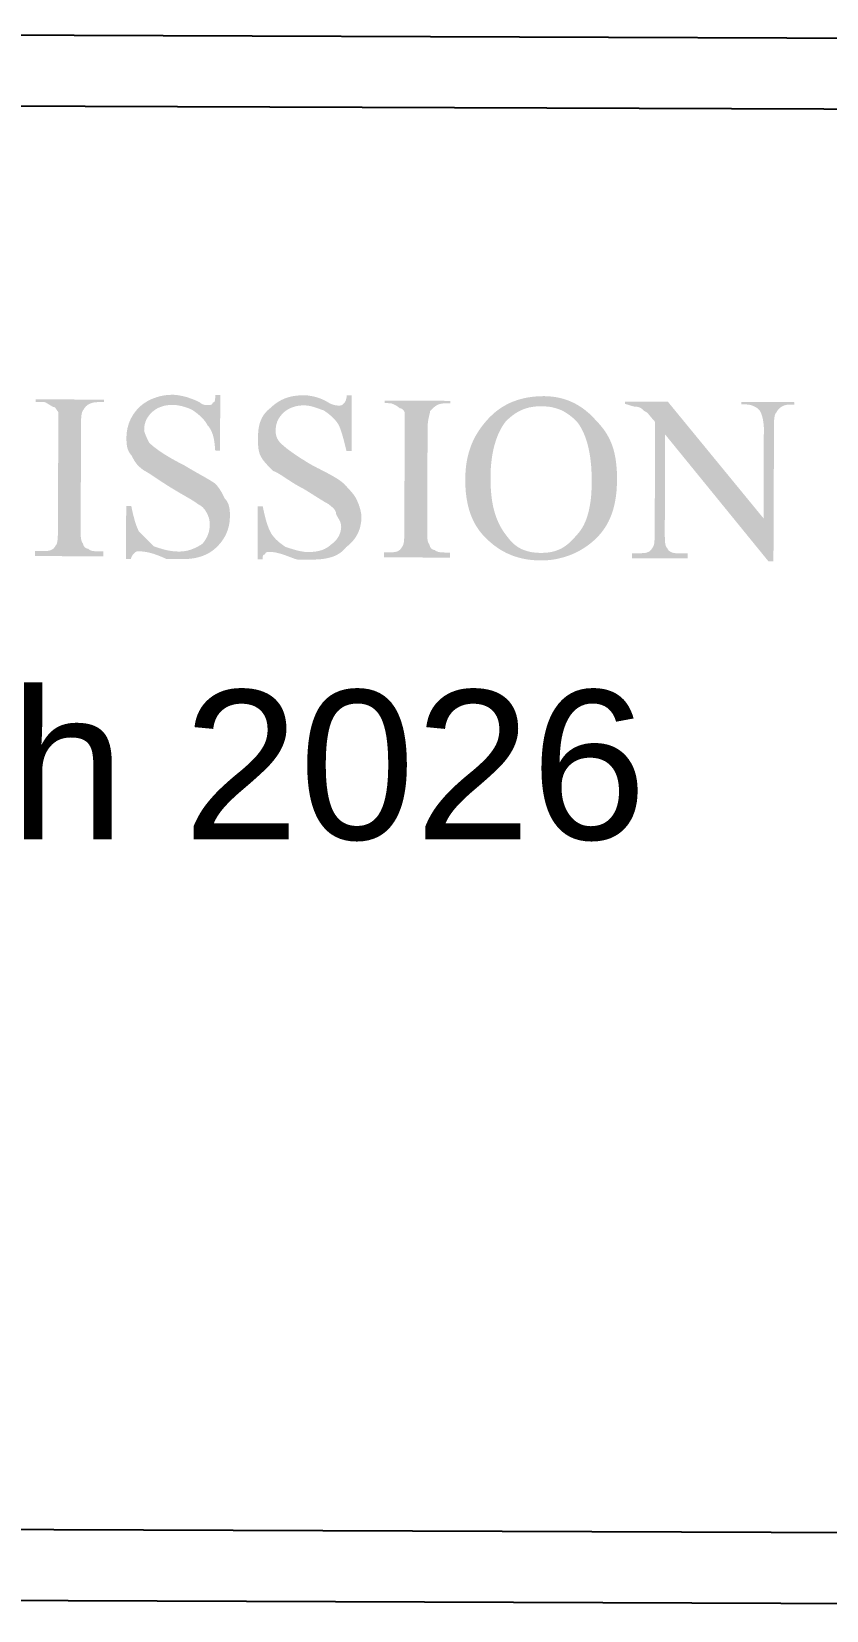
# Model space of a CAD drawing. Header units: millimetres. Extents: x -125 to 146, y -26 to 163.
# Drawn here: x 106.76 to 120.08, y 2.81 to 29.28 of the extents above; entities that cross this region are included whole.
import ezdxf
from ezdxf.xclip import XClip

# ---------------------------------------------------------------- set-up
doc = ezdxf.new("R2010")
doc.units = ezdxf.units.MM
doc.header["$MEASUREMENT"] = 0
doc.header["$XCLIPFRAME"] = 0
doc.layers.get('0').update_dxf_attribs({"color": 255, "linetype": 'CONTINUOUS'})
doc.layers.add('Layer1', color=7, linetype='CONTINUOUS')
doc.styles.add('20CCC60', font='arial.ttf')

# ---------------------------------------------------------------- blocks, each defined once
blk = doc.blocks.new('MF12291_12')
at = {"color": 7, "linetype": 'Continuous', "lineweight": 25, "true_color": 0x000007}
blk.add_lwpolyline([(66.646, 53.755), (66.646, -5.961), (40.399, -5.961), (40.399, 53.755)], close=True, dxfattribs=at)
blk = doc.blocks.new('MF12308_13')
at = {"color": 7, "linetype": 'Continuous', "lineweight": 25, "true_color": 0x000007}
blk.add_lwpolyline([(65.458, 52.612), (65.458, -4.776), (41.587, -4.776), (41.587, 52.612)], close=True, dxfattribs=at)

msp = doc.modelspace()

# ---------------------------------------------------------------- hatches: boundary and pattern name
at = {"true_color": 0x000007}
for points in [[(107.966, 20.564), (107.966, 20.479), (106.823, 20.483), (106.823, 20.568), (106.95, 20.567), (106.961, 20.567), (106.972, 20.567), (106.982, 20.567), (106.993, 20.568), (107.003, 20.568), (107.013, 20.568), (107.023, 20.569), (107.034, 20.57), (107.043, 20.572), (107.053, 20.573), (107.063, 20.575), (107.072, 20.578), (107.081, 20.58), (107.09, 20.584), (107.099, 20.588), (107.107, 20.592), (107.115, 20.597), (107.123, 20.602), (107.131, 20.609), (107.138, 20.616), (107.144, 20.623), (107.151, 20.632), (107.157, 20.641), (107.162, 20.651), (107.167, 20.657), (107.172, 20.663), (107.176, 20.669), (107.18, 20.676), (107.184, 20.684), (107.187, 20.692), (107.19, 20.7), (107.192, 20.709), (107.195, 20.719), (107.197, 20.729), (107.198, 20.74), (107.2, 20.752), (107.201, 20.764), (107.202, 20.777), (107.203, 20.79), (107.204, 20.805), (107.204, 20.82), (107.205, 20.836), (107.205, 20.852), (107.205, 20.87), (107.206, 20.888), (107.206, 20.907), (107.206, 20.927), (107.206, 20.947), (107.212, 22.643), (107.212, 22.659), (107.212, 22.674), (107.212, 22.689), (107.212, 22.703), (107.212, 22.717), (107.212, 22.731), (107.212, 22.744), (107.212, 22.756), (107.213, 22.768), (107.213, 22.78), (107.213, 22.791), (107.213, 22.802), (107.213, 22.813), (107.213, 22.822), (107.213, 22.832), (107.213, 22.841), (107.213, 22.85), (107.213, 22.858), (107.213, 22.865), (107.213, 22.873), (107.213, 22.88), (107.213, 22.886), (107.213, 22.892), (107.213, 22.897), (107.208, 22.903), (107.203, 22.908), (107.199, 22.913), (107.195, 22.918), (107.191, 22.924), (107.188, 22.929), (107.185, 22.934), (107.182, 22.938), (107.179, 22.943), (107.176, 22.947), (107.174, 22.952), (107.171, 22.956), (107.168, 22.96), (107.166, 22.963), (107.163, 22.967), (107.16, 22.97), (107.157, 22.973), (107.154, 22.975), (107.15, 22.977), (107.147, 22.979), (107.143, 22.98), (107.138, 22.981), (107.134, 22.982), (107.129, 22.982), (107.118, 22.988), (107.108, 22.993), (107.099, 22.998), (107.09, 23.004), (107.081, 23.009), (107.073, 23.014), (107.064, 23.019), (107.057, 23.023), (107.049, 23.028), (107.042, 23.033), (107.035, 23.037), (107.028, 23.041), (107.022, 23.045), (107.016, 23.048), (107.009, 23.052), (107.004, 23.055), (106.998, 23.058), (106.992, 23.06), (106.986, 23.062), (106.981, 23.064), (106.976, 23.066), (106.97, 23.067), (106.965, 23.067), (106.96, 23.068), (106.833, 23.068), (106.833, 23.11), (107.976, 23.106), (107.976, 23.064), (107.891, 23.064), (107.875, 23.064), (107.86, 23.063), (107.845, 23.062), (107.831, 23.061), (107.817, 23.059), (107.804, 23.057), (107.791, 23.054), (107.778, 23.051), (107.766, 23.047), (107.754, 23.043), (107.743, 23.038), (107.732, 23.033), (107.722, 23.028), (107.712, 23.022), (107.702, 23.015), (107.693, 23.009), (107.685, 23.001), (107.676, 22.994), (107.669, 22.985), (107.661, 22.977), (107.654, 22.968), (107.648, 22.958), (107.642, 22.949), (107.637, 22.938), (107.631, 22.933), (107.627, 22.927), (107.622, 22.92), (107.619, 22.913), (107.615, 22.906), (107.612, 22.898), (107.609, 22.889), (107.607, 22.88), (107.604, 22.871), (107.602, 22.86), (107.601, 22.849), (107.599, 22.838), (107.598, 22.826), (107.597, 22.813), (107.596, 22.799), (107.595, 22.785), (107.595, 22.77), (107.594, 22.754), (107.594, 22.737), (107.594, 22.72), (107.593, 22.702), (107.593, 22.683), (107.593, 22.663), (107.593, 22.642), (107.587, 20.946), (107.587, 20.93), (107.587, 20.915), (107.587, 20.9), (107.587, 20.886), (107.587, 20.872), (107.587, 20.859), (107.587, 20.846), (107.588, 20.833), (107.589, 20.821), (107.589, 20.809), (107.59, 20.798), (107.592, 20.787), (107.593, 20.777), (107.595, 20.767), (107.596, 20.757), (107.599, 20.748), (107.601, 20.74), (107.604, 20.732), (107.607, 20.724), (107.61, 20.717), (107.614, 20.71), (107.619, 20.703), (107.623, 20.697), (107.628, 20.692), (107.628, 20.687), (107.629, 20.681), (107.63, 20.676), (107.631, 20.671), (107.633, 20.666), (107.635, 20.661), (107.638, 20.656), (107.641, 20.651), (107.644, 20.646), (107.647, 20.642), (107.651, 20.638), (107.654, 20.634), (107.659, 20.63), (107.663, 20.626), (107.667, 20.623), (107.672, 20.62), (107.677, 20.617), (107.681, 20.614), (107.686, 20.612), (107.692, 20.61), (107.697, 20.609), (107.702, 20.608), (107.707, 20.607), (107.713, 20.607), (107.718, 20.602), (107.723, 20.597), (107.728, 20.593), (107.734, 20.589), (107.739, 20.585), (107.745, 20.582), (107.751, 20.579), (107.756, 20.577), (107.762, 20.575), (107.768, 20.573), (107.775, 20.571), (107.781, 20.57), (107.788, 20.568), (107.795, 20.567), (107.802, 20.566), (107.81, 20.566), (107.817, 20.565), (107.826, 20.565), (107.834, 20.564), (107.843, 20.564), (107.852, 20.564), (107.861, 20.564), (107.871, 20.564), (107.882, 20.564)], [(109.926, 23.184), (109.923, 22.252), (109.838, 22.253), (109.838, 22.274), (109.837, 22.295), (109.836, 22.316), (109.835, 22.337), (109.833, 22.358), (109.83, 22.378), (109.828, 22.399), (109.824, 22.419), (109.821, 22.439), (109.817, 22.458), (109.812, 22.477), (109.807, 22.496), (109.802, 22.515), (109.796, 22.532), (109.789, 22.55), (109.783, 22.566), (109.775, 22.583), (109.768, 22.598), (109.76, 22.613), (109.751, 22.627), (109.742, 22.641), (109.733, 22.654), (109.723, 22.665), (109.713, 22.676), (109.707, 22.687), (109.701, 22.698), (109.695, 22.708), (109.688, 22.719), (109.681, 22.73), (109.673, 22.74), (109.665, 22.751), (109.656, 22.761), (109.647, 22.772), (109.638, 22.783), (109.628, 22.793), (109.618, 22.804), (109.607, 22.814), (109.596, 22.825), (109.584, 22.836), (109.572, 22.846), (109.56, 22.857), (109.547, 22.868), (109.533, 22.878), (109.519, 22.889), (109.505, 22.9), (109.49, 22.91), (109.475, 22.921), (109.459, 22.931), (109.449, 22.937), (109.437, 22.942), (109.426, 22.947), (109.414, 22.953), (109.402, 22.958), (109.389, 22.963), (109.376, 22.968), (109.362, 22.973), (109.349, 22.977), (109.335, 22.982), (109.321, 22.986), (109.306, 22.99), (109.292, 22.994), (109.277, 22.998), (109.262, 23.001), (109.247, 23.004), (109.231, 23.007), (109.216, 23.01), (109.2, 23.012), (109.184, 23.014), (109.169, 23.015), (109.153, 23.016), (109.137, 23.017), (109.121, 23.017), (109.105, 23.017), (109.089, 23.017), (109.074, 23.016), (109.058, 23.014), (109.042, 23.012), (109.026, 23.01), (109.011, 23.007), (108.996, 23.004), (108.98, 23), (108.965, 22.996), (108.95, 22.991), (108.935, 22.986), (108.921, 22.981), (108.907, 22.975), (108.893, 22.969), (108.879, 22.962), (108.865, 22.955), (108.852, 22.947), (108.839, 22.939), (108.826, 22.93), (108.814, 22.921), (108.802, 22.912), (108.79, 22.902), (108.779, 22.892), (108.769, 22.881), (108.759, 22.871), (108.749, 22.86), (108.74, 22.849), (108.732, 22.838), (108.724, 22.828), (108.716, 22.817), (108.708, 22.806), (108.702, 22.794), (108.695, 22.783), (108.689, 22.771), (108.684, 22.76), (108.678, 22.748), (108.674, 22.735), (108.67, 22.723), (108.666, 22.71), (108.662, 22.697), (108.66, 22.684), (108.657, 22.67), (108.655, 22.656), (108.653, 22.641), (108.652, 22.627), (108.652, 22.611), (108.651, 22.596), (108.651, 22.59), (108.652, 22.584), (108.653, 22.578), (108.654, 22.571), (108.656, 22.564), (108.658, 22.557), (108.661, 22.549), (108.664, 22.541), (108.667, 22.532), (108.67, 22.524), (108.674, 22.515), (108.677, 22.506), (108.681, 22.496), (108.686, 22.487), (108.69, 22.477), (108.695, 22.467), (108.699, 22.457), (108.704, 22.447), (108.709, 22.436), (108.714, 22.426), (108.719, 22.416), (108.725, 22.405), (108.73, 22.394), (108.735, 22.384), (108.746, 22.373), (108.759, 22.362), (108.772, 22.35), (108.786, 22.338), (108.801, 22.325), (108.817, 22.312), (108.834, 22.299), (108.853, 22.285), (108.872, 22.27), (108.893, 22.255), (108.915, 22.24), (108.938, 22.224), (108.962, 22.208), (108.988, 22.191), (109.016, 22.174), (109.044, 22.157), (109.074, 22.139), (109.106, 22.12), (109.139, 22.102), (109.174, 22.082), (109.21, 22.063), (109.248, 22.042), (109.288, 22.022), (109.329, 22.001), (109.355, 21.985), (109.381, 21.969), (109.406, 21.955), (109.431, 21.94), (109.456, 21.926), (109.48, 21.912), (109.503, 21.899), (109.526, 21.885), (109.549, 21.873), (109.571, 21.86), (109.593, 21.848), (109.614, 21.835), (109.635, 21.824), (109.656, 21.812), (109.676, 21.8), (109.695, 21.789), (109.714, 21.778), (109.733, 21.767), (109.751, 21.756), (109.769, 21.745), (109.786, 21.734), (109.803, 21.724), (109.82, 21.713), (109.836, 21.702), (109.846, 21.692), (109.856, 21.681), (109.866, 21.67), (109.875, 21.66), (109.884, 21.649), (109.892, 21.638), (109.9, 21.628), (109.908, 21.617), (109.915, 21.606), (109.922, 21.595), (109.929, 21.584), (109.936, 21.574), (109.942, 21.563), (109.949, 21.552), (109.955, 21.541), (109.961, 21.531), (109.966, 21.52), (109.972, 21.509), (109.978, 21.498), (109.983, 21.488), (109.988, 21.477), (109.994, 21.466), (109.999, 21.456), (110.004, 21.445), (110.014, 21.434), (110.024, 21.423), (110.032, 21.411), (110.04, 21.399), (110.047, 21.387), (110.053, 21.375), (110.059, 21.362), (110.064, 21.349), (110.068, 21.336), (110.072, 21.323), (110.075, 21.31), (110.078, 21.297), (110.08, 21.283), (110.082, 21.27), (110.084, 21.257), (110.085, 21.244), (110.086, 21.231), (110.087, 21.219), (110.087, 21.206), (110.088, 21.194), (110.088, 21.182), (110.088, 21.17), (110.088, 21.159), (110.088, 21.148), (110.087, 21.122), (110.086, 21.096), (110.084, 21.071), (110.081, 21.046), (110.077, 21.022), (110.072, 20.998), (110.067, 20.974), (110.06, 20.951), (110.054, 20.928), (110.046, 20.906), (110.038, 20.884), (110.029, 20.863), (110.019, 20.842), (110.009, 20.822), (109.998, 20.802), (109.986, 20.782), (109.974, 20.763), (109.961, 20.744), (109.948, 20.726), (109.934, 20.708), (109.92, 20.691), (109.905, 20.674), (109.89, 20.657), (109.874, 20.641), (109.853, 20.621), (109.831, 20.602), (109.809, 20.584), (109.786, 20.567), (109.763, 20.552), (109.74, 20.537), (109.716, 20.524), (109.692, 20.512), (109.668, 20.501), (109.643, 20.49), (109.618, 20.481), (109.593, 20.473), (109.568, 20.466), (109.543, 20.459), (109.517, 20.453), (109.491, 20.448), (109.465, 20.444), (109.439, 20.44), (109.413, 20.438), (109.387, 20.435), (109.36, 20.434), (109.334, 20.433), (109.307, 20.432), (109.281, 20.432), (109.27, 20.432), (109.26, 20.432), (109.249, 20.432), (109.239, 20.432), (109.228, 20.432), (109.217, 20.432), (109.207, 20.432), (109.196, 20.432), (109.186, 20.432), (109.175, 20.432), (109.164, 20.432), (109.154, 20.432), (109.143, 20.432), (109.133, 20.432), (109.122, 20.432), (109.112, 20.432), (109.101, 20.432), (109.09, 20.432), (109.08, 20.433), (109.069, 20.433), (109.059, 20.433), (109.048, 20.433), (109.037, 20.433), (109.027, 20.433), (109.026, 20.433), (109.025, 20.434), (109.023, 20.435), (109.02, 20.436), (109.016, 20.438), (109.012, 20.44), (109.006, 20.443), (109, 20.445), (108.993, 20.448), (108.986, 20.452), (108.978, 20.455), (108.969, 20.459), (108.959, 20.463), (108.949, 20.468), (108.938, 20.472), (108.927, 20.477), (108.915, 20.482), (108.902, 20.487), (108.889, 20.492), (108.875, 20.497), (108.861, 20.502), (108.846, 20.507), (108.831, 20.513), (108.816, 20.518), (108.8, 20.523), (108.784, 20.528), (108.769, 20.532), (108.755, 20.536), (108.74, 20.54), (108.727, 20.543), (108.714, 20.546), (108.701, 20.548), (108.689, 20.551), (108.677, 20.553), (108.666, 20.554), (108.655, 20.556), (108.644, 20.557), (108.634, 20.558), (108.625, 20.559), (108.616, 20.56), (108.607, 20.56), (108.599, 20.561), (108.591, 20.561), (108.584, 20.561), (108.577, 20.561), (108.571, 20.561), (108.565, 20.561), (108.559, 20.561), (108.554, 20.561), (108.549, 20.561), (108.545, 20.561), (108.541, 20.561), (108.537, 20.561), (108.534, 20.561), (108.531, 20.56), (108.528, 20.56), (108.525, 20.559), (108.522, 20.559), (108.519, 20.558), (108.517, 20.556), (108.514, 20.555), (108.511, 20.553), (108.509, 20.551), (108.506, 20.549), (108.503, 20.547), (108.499, 20.544), (108.496, 20.541), (108.492, 20.537), (108.488, 20.533), (108.484, 20.529), (108.479, 20.524), (108.474, 20.519), (108.474, 20.519), (108.473, 20.519), (108.472, 20.518), (108.471, 20.516), (108.469, 20.514), (108.468, 20.512), (108.465, 20.51), (108.463, 20.507), (108.461, 20.504), (108.458, 20.5), (108.456, 20.497), (108.453, 20.493), (108.45, 20.489), (108.448, 20.485), (108.445, 20.48), (108.443, 20.476), (108.44, 20.471), (108.438, 20.466), (108.436, 20.461), (108.435, 20.456), (108.433, 20.451), (108.432, 20.445), (108.432, 20.44), (108.432, 20.435), (108.347, 20.435), (108.35, 21.324), (108.435, 21.324), (108.44, 21.298), (108.445, 21.273), (108.45, 21.248), (108.456, 21.225), (108.461, 21.202), (108.466, 21.18), (108.471, 21.159), (108.477, 21.139), (108.482, 21.119), (108.487, 21.1), (108.492, 21.082), (108.497, 21.064), (108.503, 21.047), (108.508, 21.031), (108.513, 21.016), (108.518, 21.001), (108.524, 20.986), (108.529, 20.972), (108.534, 20.959), (108.539, 20.946), (108.545, 20.934), (108.55, 20.922), (108.555, 20.911), (108.56, 20.9), (108.571, 20.889), (108.581, 20.879), (108.592, 20.868), (108.602, 20.858), (108.613, 20.847), (108.624, 20.836), (108.634, 20.826), (108.645, 20.815), (108.655, 20.804), (108.666, 20.794), (108.677, 20.783), (108.687, 20.773), (108.698, 20.762), (108.708, 20.751), (108.719, 20.741), (108.73, 20.73), (108.74, 20.72), (108.751, 20.709), (108.762, 20.698), (108.773, 20.688), (108.784, 20.677), (108.794, 20.666), (108.805, 20.656), (108.816, 20.645), (108.832, 20.64), (108.848, 20.634), (108.864, 20.629), (108.88, 20.624), (108.896, 20.619), (108.912, 20.614), (108.928, 20.609), (108.944, 20.604), (108.961, 20.599), (108.978, 20.595), (108.995, 20.59), (109.012, 20.586), (109.029, 20.582), (109.046, 20.579), (109.064, 20.575), (109.082, 20.572), (109.101, 20.569), (109.119, 20.567), (109.138, 20.564), (109.158, 20.563), (109.177, 20.561), (109.198, 20.56), (109.218, 20.559), (109.239, 20.559), (109.255, 20.559), (109.271, 20.56), (109.287, 20.561), (109.303, 20.562), (109.318, 20.564), (109.334, 20.567), (109.35, 20.569), (109.366, 20.573), (109.382, 20.576), (109.398, 20.58), (109.414, 20.585), (109.43, 20.59), (109.446, 20.595), (109.461, 20.601), (109.477, 20.608), (109.493, 20.614), (109.509, 20.622), (109.525, 20.629), (109.541, 20.637), (109.557, 20.646), (109.573, 20.655), (109.589, 20.664), (109.605, 20.674), (109.62, 20.685), (109.631, 20.695), (109.641, 20.706), (109.65, 20.718), (109.659, 20.73), (109.668, 20.742), (109.676, 20.754), (109.684, 20.767), (109.691, 20.78), (109.698, 20.793), (109.705, 20.806), (109.711, 20.819), (109.716, 20.832), (109.721, 20.846), (109.726, 20.859), (109.73, 20.872), (109.734, 20.885), (109.737, 20.898), (109.74, 20.91), (109.743, 20.923), (109.745, 20.935), (109.746, 20.947), (109.748, 20.958), (109.748, 20.97), (109.749, 20.98), (109.749, 20.991), (109.749, 21.001), (109.749, 21.01), (109.749, 21.02), (109.748, 21.029), (109.748, 21.037), (109.748, 21.046), (109.747, 21.054), (109.747, 21.062), (109.746, 21.07), (109.745, 21.078), (109.744, 21.086), (109.742, 21.094), (109.741, 21.102), (109.739, 21.11), (109.737, 21.118), (109.734, 21.127), (109.731, 21.135), (109.728, 21.144), (109.725, 21.153), (109.721, 21.162), (109.717, 21.172), (109.712, 21.182), (109.707, 21.192), (109.702, 21.203), (109.697, 21.213), (109.691, 21.222), (109.686, 21.231), (109.68, 21.24), (109.675, 21.249), (109.669, 21.257), (109.663, 21.264), (109.657, 21.272), (109.651, 21.279), (109.645, 21.286), (109.639, 21.293), (109.632, 21.3), (109.625, 21.306), (109.618, 21.312), (109.61, 21.318), (109.603, 21.324), (109.594, 21.33), (109.586, 21.335), (109.577, 21.341), (109.568, 21.346), (109.559, 21.351), (109.549, 21.357), (109.538, 21.362), (109.532, 21.368), (109.525, 21.374), (109.517, 21.38), (109.507, 21.387), (109.496, 21.394), (109.484, 21.402), (109.471, 21.41), (109.457, 21.419), (109.442, 21.428), (109.426, 21.438), (109.409, 21.448), (109.391, 21.458), (109.372, 21.469), (109.352, 21.481), (109.331, 21.493), (109.31, 21.505), (109.288, 21.518), (109.265, 21.531), (109.242, 21.545), (109.218, 21.559), (109.193, 21.574), (109.168, 21.589), (109.142, 21.604), (109.116, 21.62), (109.09, 21.636), (109.064, 21.652), (109.039, 21.668), (109.014, 21.684), (108.99, 21.699), (108.966, 21.715), (108.942, 21.73), (108.92, 21.745), (108.898, 21.76), (108.876, 21.774), (108.855, 21.788), (108.835, 21.801), (108.815, 21.814), (108.796, 21.827), (108.778, 21.839), (108.76, 21.851), (108.744, 21.862), (108.728, 21.872), (108.712, 21.881), (108.698, 21.89), (108.684, 21.899), (108.672, 21.906), (108.66, 21.913), (108.649, 21.918), (108.633, 21.929), (108.619, 21.94), (108.605, 21.95), (108.592, 21.961), (108.58, 21.972), (108.568, 21.982), (108.557, 21.993), (108.547, 22.003), (108.537, 22.014), (108.528, 22.025), (108.52, 22.035), (108.512, 22.046), (108.504, 22.057), (108.497, 22.067), (108.49, 22.078), (108.483, 22.088), (108.477, 22.099), (108.471, 22.11), (108.465, 22.12), (108.459, 22.131), (108.454, 22.141), (108.449, 22.152), (108.443, 22.163), (108.438, 22.173), (108.428, 22.184), (108.419, 22.195), (108.41, 22.207), (108.403, 22.219), (108.396, 22.231), (108.389, 22.244), (108.384, 22.256), (108.379, 22.269), (108.374, 22.282), (108.371, 22.295), (108.367, 22.308), (108.364, 22.322), (108.362, 22.335), (108.36, 22.348), (108.359, 22.361), (108.357, 22.374), (108.356, 22.387), (108.356, 22.4), (108.355, 22.412), (108.355, 22.424), (108.354, 22.436), (108.354, 22.448), (108.354, 22.459), (108.354, 22.47), (108.355, 22.496), (108.356, 22.522), (108.359, 22.547), (108.362, 22.572), (108.366, 22.597), (108.37, 22.621), (108.376, 22.644), (108.382, 22.667), (108.389, 22.69), (108.396, 22.712), (108.405, 22.734), (108.414, 22.755), (108.423, 22.776), (108.434, 22.797), (108.445, 22.817), (108.456, 22.836), (108.468, 22.856), (108.481, 22.874), (108.494, 22.892), (108.508, 22.91), (108.522, 22.928), (108.537, 22.945), (108.552, 22.961), (108.568, 22.977), (108.584, 22.993), (108.602, 23.008), (108.62, 23.022), (108.639, 23.037), (108.658, 23.05), (108.679, 23.063), (108.7, 23.076), (108.721, 23.088), (108.743, 23.099), (108.766, 23.11), (108.79, 23.12), (108.813, 23.13), (108.838, 23.138), (108.862, 23.147), (108.887, 23.154), (108.912, 23.161), (108.938, 23.167), (108.964, 23.172), (108.99, 23.177), (109.016, 23.18), (109.042, 23.183), (109.069, 23.185), (109.095, 23.186), (109.122, 23.187), (109.138, 23.186), (109.154, 23.186), (109.171, 23.185), (109.189, 23.183), (109.206, 23.181), (109.224, 23.178), (109.243, 23.175), (109.261, 23.172), (109.28, 23.168), (109.299, 23.164), (109.319, 23.159), (109.339, 23.154), (109.359, 23.149), (109.379, 23.143), (109.399, 23.136), (109.419, 23.129), (109.44, 23.122), (109.461, 23.114), (109.482, 23.106), (109.503, 23.097), (109.524, 23.088), (109.545, 23.078), (109.566, 23.068), (109.587, 23.058), (109.592, 23.053), (109.597, 23.048), (109.603, 23.044), (109.608, 23.04), (109.613, 23.037), (109.619, 23.033), (109.624, 23.031), (109.629, 23.028), (109.634, 23.026), (109.64, 23.024), (109.645, 23.022), (109.65, 23.021), (109.656, 23.019), (109.661, 23.018), (109.666, 23.018), (109.671, 23.017), (109.677, 23.016), (109.682, 23.016), (109.687, 23.016), (109.693, 23.015), (109.698, 23.015), (109.703, 23.015), (109.708, 23.015), (109.714, 23.015), (109.719, 23.015), (109.724, 23.015), (109.73, 23.015), (109.735, 23.015), (109.74, 23.015), (109.745, 23.016), (109.75, 23.016), (109.755, 23.017), (109.759, 23.017), (109.764, 23.018), (109.768, 23.019), (109.772, 23.02), (109.776, 23.022), (109.779, 23.023), (109.783, 23.025), (109.786, 23.027), (109.789, 23.03), (109.791, 23.033), (109.793, 23.036), (109.795, 23.039), (109.797, 23.043), (109.798, 23.047), (109.798, 23.052), (109.799, 23.057), (109.804, 23.057), (109.808, 23.058), (109.813, 23.059), (109.816, 23.061), (109.82, 23.063), (109.823, 23.065), (109.826, 23.068), (109.828, 23.071), (109.831, 23.075), (109.833, 23.079), (109.834, 23.084), (109.836, 23.089), (109.837, 23.094), (109.838, 23.1), (109.839, 23.107), (109.84, 23.113), (109.84, 23.121), (109.841, 23.128), (109.841, 23.137), (109.841, 23.145), (109.841, 23.154), (109.841, 23.164), (109.841, 23.174), (109.841, 23.184)], [(112.13, 23.176), (112.127, 22.244), (112.042, 22.245), (112.037, 22.266), (112.031, 22.287), (112.026, 22.308), (112.021, 22.329), (112.016, 22.35), (112.011, 22.37), (112.005, 22.391), (112, 22.411), (111.995, 22.431), (111.99, 22.45), (111.985, 22.469), (111.979, 22.488), (111.974, 22.507), (111.969, 22.524), (111.964, 22.542), (111.958, 22.558), (111.953, 22.575), (111.948, 22.59), (111.943, 22.605), (111.937, 22.619), (111.932, 22.633), (111.927, 22.645), (111.922, 22.657), (111.916, 22.668), (111.911, 22.679), (111.905, 22.69), (111.899, 22.7), (111.892, 22.711), (111.885, 22.721), (111.877, 22.732), (111.869, 22.743), (111.86, 22.753), (111.851, 22.764), (111.842, 22.774), (111.832, 22.785), (111.822, 22.796), (111.811, 22.806), (111.8, 22.817), (111.788, 22.828), (111.776, 22.838), (111.763, 22.849), (111.751, 22.859), (111.737, 22.87), (111.723, 22.881), (111.709, 22.891), (111.694, 22.902), (111.679, 22.913), (111.663, 22.923), (111.648, 22.929), (111.633, 22.934), (111.618, 22.939), (111.603, 22.944), (111.589, 22.95), (111.575, 22.955), (111.561, 22.96), (111.548, 22.964), (111.534, 22.969), (111.521, 22.974), (111.508, 22.978), (111.494, 22.982), (111.481, 22.986), (111.468, 22.99), (111.454, 22.993), (111.441, 22.996), (111.427, 22.999), (111.414, 23.002), (111.4, 23.004), (111.385, 23.006), (111.371, 23.007), (111.356, 23.008), (111.341, 23.009), (111.325, 23.009), (111.309, 23.009), (111.293, 23.008), (111.278, 23.007), (111.262, 23.006), (111.246, 23.004), (111.23, 23.002), (111.215, 22.999), (111.199, 22.996), (111.184, 22.992), (111.169, 22.988), (111.154, 22.983), (111.139, 22.978), (111.125, 22.973), (111.111, 22.967), (111.096, 22.96), (111.083, 22.954), (111.069, 22.946), (111.056, 22.939), (111.043, 22.931), (111.03, 22.922), (111.018, 22.913), (111.006, 22.904), (110.994, 22.894), (110.983, 22.883), (110.973, 22.873), (110.963, 22.862), (110.953, 22.852), (110.944, 22.841), (110.936, 22.83), (110.927, 22.82), (110.92, 22.809), (110.912, 22.797), (110.906, 22.786), (110.899, 22.775), (110.893, 22.763), (110.888, 22.752), (110.882, 22.74), (110.878, 22.727), (110.874, 22.715), (110.87, 22.702), (110.866, 22.689), (110.863, 22.676), (110.861, 22.662), (110.859, 22.648), (110.857, 22.633), (110.856, 22.618), (110.855, 22.603), (110.855, 22.588), (110.855, 22.582), (110.855, 22.576), (110.855, 22.57), (110.855, 22.563), (110.856, 22.556), (110.856, 22.549), (110.857, 22.541), (110.858, 22.533), (110.859, 22.524), (110.861, 22.516), (110.863, 22.507), (110.865, 22.498), (110.868, 22.488), (110.872, 22.479), (110.875, 22.469), (110.88, 22.459), (110.885, 22.449), (110.89, 22.439), (110.897, 22.428), (110.904, 22.418), (110.911, 22.407), (110.92, 22.397), (110.929, 22.386), (110.939, 22.376), (110.95, 22.365), (110.963, 22.353), (110.976, 22.342), (110.99, 22.33), (111.005, 22.317), (111.02, 22.304), (111.037, 22.29), (111.055, 22.276), (111.074, 22.262), (111.094, 22.247), (111.115, 22.232), (111.137, 22.216), (111.16, 22.2), (111.184, 22.183), (111.209, 22.166), (111.236, 22.149), (111.263, 22.131), (111.292, 22.112), (111.322, 22.094), (111.353, 22.074), (111.386, 22.054), (111.419, 22.034), (111.454, 22.014), (111.491, 21.993), (111.522, 21.977), (111.552, 21.961), (111.582, 21.947), (111.61, 21.932), (111.638, 21.918), (111.665, 21.904), (111.691, 21.89), (111.716, 21.877), (111.74, 21.864), (111.764, 21.852), (111.786, 21.839), (111.808, 21.827), (111.828, 21.815), (111.848, 21.804), (111.867, 21.792), (111.885, 21.781), (111.902, 21.77), (111.918, 21.759), (111.934, 21.748), (111.948, 21.737), (111.962, 21.726), (111.975, 21.716), (111.987, 21.705), (111.998, 21.694), (112.008, 21.684), (112.019, 21.673), (112.029, 21.662), (112.04, 21.652), (112.05, 21.641), (112.06, 21.63), (112.07, 21.619), (112.08, 21.609), (112.09, 21.598), (112.1, 21.587), (112.109, 21.576), (112.119, 21.566), (112.128, 21.555), (112.137, 21.544), (112.145, 21.533), (112.154, 21.523), (112.162, 21.512), (112.169, 21.501), (112.177, 21.49), (112.184, 21.48), (112.191, 21.469), (112.197, 21.458), (112.203, 21.448), (112.208, 21.437), (112.214, 21.426), (112.219, 21.415), (112.224, 21.403), (112.229, 21.391), (112.234, 21.379), (112.239, 21.367), (112.244, 21.354), (112.249, 21.341), (112.253, 21.328), (112.258, 21.315), (112.262, 21.302), (112.266, 21.289), (112.27, 21.275), (112.273, 21.262), (112.277, 21.249), (112.28, 21.236), (112.282, 21.223), (112.285, 21.21), (112.287, 21.198), (112.289, 21.186), (112.29, 21.174), (112.291, 21.162), (112.292, 21.151), (112.292, 21.14), (112.291, 21.114), (112.29, 21.088), (112.288, 21.063), (112.284, 21.038), (112.28, 21.014), (112.275, 20.99), (112.27, 20.966), (112.263, 20.943), (112.255, 20.92), (112.247, 20.898), (112.238, 20.876), (112.227, 20.855), (112.216, 20.834), (112.204, 20.813), (112.191, 20.793), (112.178, 20.774), (112.163, 20.755), (112.147, 20.736), (112.131, 20.718), (112.114, 20.7), (112.096, 20.683), (112.077, 20.666), (112.057, 20.649), (112.036, 20.633), (112.02, 20.613), (112.002, 20.594), (111.984, 20.576), (111.965, 20.559), (111.946, 20.544), (111.925, 20.529), (111.904, 20.516), (111.882, 20.504), (111.859, 20.493), (111.836, 20.482), (111.811, 20.473), (111.787, 20.465), (111.761, 20.457), (111.735, 20.451), (111.708, 20.445), (111.681, 20.44), (111.653, 20.436), (111.624, 20.432), (111.595, 20.429), (111.566, 20.427), (111.536, 20.426), (111.505, 20.424), (111.474, 20.424), (111.443, 20.424), (111.432, 20.424), (111.422, 20.424), (111.413, 20.424), (111.403, 20.424), (111.394, 20.424), (111.386, 20.424), (111.377, 20.424), (111.369, 20.424), (111.361, 20.424), (111.353, 20.424), (111.345, 20.424), (111.337, 20.424), (111.329, 20.424), (111.321, 20.424), (111.313, 20.424), (111.305, 20.424), (111.296, 20.424), (111.288, 20.424), (111.279, 20.424), (111.27, 20.424), (111.261, 20.424), (111.251, 20.424), (111.241, 20.425), (111.231, 20.425), (111.225, 20.425), (111.219, 20.425), (111.213, 20.427), (111.206, 20.428), (111.199, 20.43), (111.191, 20.432), (111.183, 20.434), (111.174, 20.437), (111.165, 20.44), (111.156, 20.444), (111.146, 20.447), (111.135, 20.451), (111.124, 20.455), (111.113, 20.46), (111.101, 20.464), (111.089, 20.469), (111.076, 20.474), (111.063, 20.479), (111.05, 20.484), (111.036, 20.489), (111.021, 20.494), (111.006, 20.499), (110.99, 20.505), (110.975, 20.51), (110.959, 20.515), (110.944, 20.52), (110.929, 20.524), (110.915, 20.528), (110.901, 20.532), (110.888, 20.535), (110.875, 20.538), (110.863, 20.54), (110.852, 20.543), (110.841, 20.545), (110.831, 20.546), (110.821, 20.548), (110.812, 20.549), (110.804, 20.55), (110.796, 20.551), (110.79, 20.552), (110.784, 20.552), (110.778, 20.553), (110.774, 20.553), (110.77, 20.553), (110.767, 20.553), (110.765, 20.553), (110.763, 20.553), (110.763, 20.553), (110.758, 20.553), (110.752, 20.553), (110.747, 20.553), (110.742, 20.553), (110.737, 20.553), (110.732, 20.553), (110.727, 20.552), (110.722, 20.552), (110.718, 20.551), (110.713, 20.55), (110.709, 20.549), (110.705, 20.548), (110.701, 20.547), (110.697, 20.545), (110.694, 20.543), (110.691, 20.541), (110.688, 20.539), (110.686, 20.536), (110.683, 20.533), (110.682, 20.529), (110.68, 20.525), (110.679, 20.521), (110.678, 20.516), (110.678, 20.511), (110.673, 20.511), (110.668, 20.51), (110.664, 20.509), (110.66, 20.508), (110.657, 20.506), (110.654, 20.504), (110.651, 20.502), (110.648, 20.499), (110.646, 20.496), (110.644, 20.492), (110.642, 20.489), (110.641, 20.485), (110.64, 20.481), (110.639, 20.477), (110.638, 20.472), (110.637, 20.468), (110.637, 20.463), (110.636, 20.458), (110.636, 20.453), (110.636, 20.448), (110.636, 20.443), (110.636, 20.437), (110.636, 20.432), (110.636, 20.427), (110.551, 20.427), (110.554, 21.316), (110.639, 21.316), (110.644, 21.29), (110.649, 21.265), (110.654, 21.24), (110.66, 21.217), (110.665, 21.194), (110.67, 21.172), (110.675, 21.151), (110.68, 21.131), (110.686, 21.111), (110.691, 21.092), (110.696, 21.074), (110.701, 21.056), (110.707, 21.039), (110.712, 21.023), (110.717, 21.007), (110.722, 20.992), (110.728, 20.978), (110.733, 20.964), (110.738, 20.951), (110.743, 20.938), (110.749, 20.926), (110.754, 20.914), (110.759, 20.903), (110.764, 20.892), (110.77, 20.881), (110.776, 20.871), (110.782, 20.86), (110.789, 20.85), (110.796, 20.839), (110.804, 20.828), (110.812, 20.818), (110.82, 20.807), (110.83, 20.796), (110.839, 20.786), (110.849, 20.775), (110.859, 20.765), (110.87, 20.754), (110.882, 20.743), (110.893, 20.733), (110.906, 20.722), (110.918, 20.711), (110.931, 20.701), (110.945, 20.69), (110.959, 20.68), (110.974, 20.669), (110.989, 20.658), (111.004, 20.648), (111.02, 20.637), (111.036, 20.632), (111.052, 20.626), (111.068, 20.621), (111.083, 20.616), (111.099, 20.611), (111.115, 20.606), (111.131, 20.601), (111.147, 20.596), (111.163, 20.591), (111.179, 20.587), (111.194, 20.582), (111.21, 20.578), (111.226, 20.574), (111.242, 20.571), (111.258, 20.567), (111.274, 20.564), (111.29, 20.561), (111.305, 20.559), (111.321, 20.556), (111.337, 20.554), (111.353, 20.553), (111.369, 20.552), (111.385, 20.551), (111.401, 20.551), (111.422, 20.551), (111.442, 20.552), (111.462, 20.553), (111.482, 20.554), (111.501, 20.556), (111.52, 20.558), (111.538, 20.561), (111.556, 20.564), (111.573, 20.568), (111.59, 20.572), (111.607, 20.577), (111.623, 20.582), (111.639, 20.587), (111.654, 20.593), (111.669, 20.6), (111.683, 20.606), (111.697, 20.614), (111.71, 20.621), (111.724, 20.629), (111.736, 20.638), (111.748, 20.647), (111.76, 20.656), (111.771, 20.666), (111.782, 20.677), (111.798, 20.687), (111.812, 20.698), (111.826, 20.71), (111.839, 20.722), (111.851, 20.734), (111.862, 20.746), (111.873, 20.759), (111.883, 20.772), (111.892, 20.785), (111.9, 20.798), (111.908, 20.811), (111.915, 20.824), (111.921, 20.837), (111.927, 20.851), (111.932, 20.864), (111.937, 20.877), (111.94, 20.889), (111.944, 20.902), (111.946, 20.915), (111.949, 20.927), (111.95, 20.939), (111.952, 20.95), (111.952, 20.961), (111.953, 20.972), (111.952, 20.983), (111.952, 20.993), (111.951, 21.002), (111.949, 21.011), (111.948, 21.02), (111.945, 21.029), (111.943, 21.038), (111.94, 21.046), (111.937, 21.054), (111.934, 21.062), (111.93, 21.07), (111.926, 21.078), (111.922, 21.086), (111.918, 21.094), (111.914, 21.102), (111.909, 21.11), (111.904, 21.119), (111.9, 21.127), (111.895, 21.136), (111.889, 21.145), (111.884, 21.154), (111.879, 21.164), (111.874, 21.174), (111.869, 21.184), (111.868, 21.195), (111.867, 21.205), (111.865, 21.214), (111.862, 21.223), (111.859, 21.232), (111.855, 21.24), (111.85, 21.249), (111.845, 21.256), (111.84, 21.264), (111.834, 21.271), (111.828, 21.278), (111.821, 21.285), (111.815, 21.291), (111.808, 21.298), (111.801, 21.304), (111.794, 21.31), (111.787, 21.316), (111.78, 21.321), (111.773, 21.327), (111.766, 21.333), (111.76, 21.338), (111.754, 21.343), (111.748, 21.349), (111.742, 21.354), (111.732, 21.36), (111.72, 21.366), (111.709, 21.372), (111.696, 21.379), (111.684, 21.386), (111.67, 21.394), (111.657, 21.402), (111.642, 21.411), (111.627, 21.42), (111.612, 21.43), (111.595, 21.44), (111.579, 21.45), (111.561, 21.461), (111.543, 21.473), (111.524, 21.484), (111.504, 21.497), (111.484, 21.51), (111.463, 21.523), (111.441, 21.537), (111.419, 21.551), (111.395, 21.565), (111.371, 21.581), (111.346, 21.596), (111.32, 21.612), (111.289, 21.628), (111.259, 21.644), (111.23, 21.66), (111.203, 21.676), (111.177, 21.691), (111.151, 21.707), (111.127, 21.722), (111.103, 21.737), (111.081, 21.752), (111.059, 21.766), (111.038, 21.78), (111.018, 21.793), (110.998, 21.806), (110.979, 21.819), (110.96, 21.831), (110.942, 21.843), (110.925, 21.853), (110.908, 21.864), (110.891, 21.873), (110.875, 21.882), (110.858, 21.891), (110.842, 21.898), (110.826, 21.905), (110.81, 21.91), (110.8, 21.921), (110.789, 21.932), (110.779, 21.942), (110.768, 21.953), (110.758, 21.964), (110.748, 21.974), (110.738, 21.985), (110.728, 21.995), (110.718, 22.006), (110.708, 22.017), (110.698, 22.027), (110.689, 22.038), (110.68, 22.048), (110.671, 22.059), (110.663, 22.07), (110.654, 22.08), (110.646, 22.091), (110.638, 22.102), (110.631, 22.112), (110.624, 22.123), (110.617, 22.133), (110.611, 22.144), (110.605, 22.155), (110.6, 22.165), (110.595, 22.176), (110.59, 22.187), (110.586, 22.199), (110.582, 22.211), (110.579, 22.223), (110.575, 22.235), (110.573, 22.248), (110.57, 22.261), (110.568, 22.274), (110.566, 22.287), (110.565, 22.3), (110.563, 22.314), (110.562, 22.327), (110.561, 22.34), (110.56, 22.353), (110.56, 22.366), (110.559, 22.379), (110.559, 22.392), (110.559, 22.404), (110.558, 22.416), (110.558, 22.428), (110.558, 22.44), (110.558, 22.451), (110.558, 22.462), (110.559, 22.488), (110.56, 22.514), (110.561, 22.539), (110.563, 22.564), (110.565, 22.588), (110.568, 22.612), (110.572, 22.636), (110.576, 22.659), (110.582, 22.682), (110.587, 22.704), (110.594, 22.726), (110.602, 22.747), (110.61, 22.768), (110.62, 22.789), (110.63, 22.809), (110.641, 22.828), (110.654, 22.847), (110.667, 22.866), (110.682, 22.884), (110.697, 22.902), (110.714, 22.92), (110.732, 22.936), (110.751, 22.953), (110.772, 22.969), (110.788, 22.985), (110.805, 23), (110.822, 23.014), (110.84, 23.028), (110.858, 23.042), (110.877, 23.055), (110.896, 23.068), (110.916, 23.08), (110.936, 23.091), (110.957, 23.102), (110.979, 23.112), (111.001, 23.122), (111.024, 23.13), (111.048, 23.139), (111.072, 23.146), (111.098, 23.153), (111.123, 23.159), (111.15, 23.164), (111.177, 23.168), (111.205, 23.172), (111.234, 23.175), (111.264, 23.177), (111.294, 23.178), (111.326, 23.179), (111.342, 23.178), (111.358, 23.178), (111.375, 23.176), (111.392, 23.175), (111.41, 23.173), (111.428, 23.17), (111.445, 23.167), (111.464, 23.164), (111.482, 23.16), (111.5, 23.156), (111.519, 23.151), (111.537, 23.146), (111.556, 23.14), (111.574, 23.134), (111.593, 23.128), (111.611, 23.121), (111.629, 23.114), (111.647, 23.106), (111.665, 23.098), (111.682, 23.089), (111.699, 23.08), (111.716, 23.07), (111.733, 23.06), (111.749, 23.05), (111.759, 23.045), (111.769, 23.04), (111.778, 23.036), (111.787, 23.032), (111.796, 23.028), (111.805, 23.025), (111.813, 23.022), (111.821, 23.02), (111.828, 23.018), (111.835, 23.016), (111.842, 23.014), (111.849, 23.013), (111.855, 23.011), (111.862, 23.01), (111.868, 23.009), (111.874, 23.009), (111.88, 23.008), (111.885, 23.008), (111.891, 23.007), (111.896, 23.007), (111.902, 23.007), (111.907, 23.007), (111.912, 23.007), (111.918, 23.007), (111.923, 23.007), (111.927, 23.007), (111.932, 23.007), (111.936, 23.007), (111.939, 23.007), (111.943, 23.008), (111.946, 23.008), (111.949, 23.008), (111.952, 23.009), (111.955, 23.01), (111.957, 23.011), (111.96, 23.012), (111.963, 23.014), (111.965, 23.015), (111.968, 23.017), (111.971, 23.019), (111.974, 23.022), (111.977, 23.025), (111.981, 23.028), (111.984, 23.031), (111.988, 23.035), (111.993, 23.039), (111.997, 23.044), (112.003, 23.049), (112.003, 23.049), (112.003, 23.05), (112.004, 23.051), (112.006, 23.053), (112.007, 23.055), (112.009, 23.057), (112.011, 23.06), (112.014, 23.063), (112.016, 23.067), (112.019, 23.071), (112.021, 23.076), (112.024, 23.081), (112.027, 23.086), (112.029, 23.092), (112.032, 23.099), (112.034, 23.105), (112.036, 23.113), (112.039, 23.12), (112.04, 23.128), (112.042, 23.137), (112.043, 23.146), (112.044, 23.156), (112.045, 23.166), (112.045, 23.176)], [(113.774, 20.542), (113.774, 20.457), (112.67, 20.462), (112.671, 20.546), (112.755, 20.546), (112.766, 20.546), (112.776, 20.546), (112.787, 20.546), (112.797, 20.546), (112.808, 20.546), (112.818, 20.547), (112.828, 20.548), (112.838, 20.549), (112.848, 20.55), (112.858, 20.552), (112.868, 20.554), (112.877, 20.556), (112.886, 20.559), (112.895, 20.562), (112.904, 20.566), (112.912, 20.57), (112.92, 20.575), (112.928, 20.581), (112.936, 20.587), (112.943, 20.594), (112.949, 20.602), (112.956, 20.61), (112.962, 20.62), (112.967, 20.63), (112.972, 20.635), (112.977, 20.641), (112.981, 20.648), (112.985, 20.655), (112.989, 20.662), (112.992, 20.67), (112.995, 20.679), (112.997, 20.688), (113, 20.697), (113.002, 20.708), (113.003, 20.719), (113.005, 20.73), (113.006, 20.742), (113.007, 20.755), (113.008, 20.769), (113.009, 20.783), (113.009, 20.798), (113.01, 20.814), (113.01, 20.831), (113.01, 20.848), (113.01, 20.866), (113.011, 20.885), (113.011, 20.905), (113.011, 20.926), (113.017, 22.622), (113.017, 22.638), (113.017, 22.653), (113.017, 22.668), (113.017, 22.682), (113.017, 22.696), (113.017, 22.709), (113.017, 22.722), (113.017, 22.735), (113.017, 22.747), (113.017, 22.759), (113.018, 22.77), (113.018, 22.781), (113.018, 22.791), (113.018, 22.801), (113.018, 22.81), (113.018, 22.819), (113.018, 22.828), (113.018, 22.836), (113.018, 22.844), (113.018, 22.851), (113.018, 22.858), (113.018, 22.864), (113.018, 22.87), (113.018, 22.876), (113.018, 22.881), (113.017, 22.887), (113.016, 22.892), (113.015, 22.897), (113.013, 22.902), (113.011, 22.907), (113.008, 22.912), (113.006, 22.917), (113.002, 22.921), (112.999, 22.926), (112.996, 22.93), (112.992, 22.934), (112.988, 22.938), (112.983, 22.942), (112.979, 22.945), (112.974, 22.948), (112.97, 22.951), (112.965, 22.954), (112.96, 22.956), (112.955, 22.958), (112.949, 22.959), (112.944, 22.96), (112.939, 22.961), (112.934, 22.961), (112.928, 22.966), (112.922, 22.972), (112.916, 22.977), (112.909, 22.982), (112.902, 22.987), (112.895, 22.992), (112.888, 22.997), (112.88, 23.002), (112.873, 23.007), (112.865, 23.011), (112.857, 23.015), (112.849, 23.019), (112.841, 23.023), (112.833, 23.027), (112.826, 23.03), (112.818, 23.033), (112.81, 23.036), (112.803, 23.039), (112.796, 23.041), (112.789, 23.043), (112.782, 23.044), (112.776, 23.045), (112.77, 23.046), (112.765, 23.046), (112.68, 23.047), (112.68, 23.089), (113.783, 23.085), (113.783, 23.042), (113.699, 23.043), (113.683, 23.043), (113.668, 23.042), (113.655, 23.041), (113.641, 23.039), (113.629, 23.038), (113.617, 23.035), (113.606, 23.032), (113.595, 23.029), (113.585, 23.025), (113.575, 23.021), (113.565, 23.017), (113.556, 23.012), (113.546, 23.006), (113.537, 23), (113.528, 22.994), (113.52, 22.987), (113.511, 22.98), (113.502, 22.972), (113.493, 22.964), (113.484, 22.955), (113.474, 22.946), (113.464, 22.937), (113.454, 22.927), (113.444, 22.917), (113.444, 22.911), (113.443, 22.905), (113.442, 22.899), (113.441, 22.892), (113.439, 22.884), (113.437, 22.876), (113.435, 22.868), (113.433, 22.859), (113.43, 22.849), (113.428, 22.839), (113.425, 22.828), (113.423, 22.816), (113.42, 22.804), (113.417, 22.791), (113.415, 22.777), (113.412, 22.763), (113.41, 22.748), (113.408, 22.732), (113.406, 22.716), (113.404, 22.698), (113.403, 22.68), (113.402, 22.661), (113.401, 22.641), (113.401, 22.621), (113.394, 20.925), (113.394, 20.909), (113.394, 20.894), (113.394, 20.879), (113.394, 20.865), (113.394, 20.851), (113.395, 20.837), (113.395, 20.824), (113.396, 20.812), (113.396, 20.8), (113.397, 20.788), (113.398, 20.777), (113.399, 20.766), (113.4, 20.755), (113.402, 20.745), (113.404, 20.736), (113.406, 20.727), (113.409, 20.718), (113.411, 20.71), (113.415, 20.702), (113.418, 20.695), (113.422, 20.688), (113.426, 20.682), (113.431, 20.676), (113.436, 20.67), (113.436, 20.665), (113.437, 20.66), (113.438, 20.655), (113.439, 20.649), (113.441, 20.644), (113.443, 20.639), (113.445, 20.634), (113.448, 20.63), (113.451, 20.625), (113.455, 20.62), (113.458, 20.616), (113.462, 20.612), (113.466, 20.608), (113.47, 20.605), (113.475, 20.601), (113.479, 20.598), (113.484, 20.595), (113.489, 20.593), (113.494, 20.591), (113.499, 20.589), (113.504, 20.587), (113.51, 20.586), (113.515, 20.586), (113.52, 20.585), (113.526, 20.58), (113.531, 20.576), (113.538, 20.571), (113.544, 20.567), (113.551, 20.564), (113.558, 20.561), (113.566, 20.558), (113.573, 20.555), (113.581, 20.553), (113.589, 20.551), (113.597, 20.55), (113.605, 20.548), (113.613, 20.547), (113.62, 20.546), (113.628, 20.545), (113.636, 20.544), (113.644, 20.544), (113.651, 20.543), (113.658, 20.543), (113.665, 20.543), (113.672, 20.543), (113.678, 20.543), (113.684, 20.542), (113.689, 20.542)], [(116.707, 23.074), (117.427, 23.071), (119.031, 21.115), (119.036, 22.6), (119.036, 22.621), (119.036, 22.641), (119.035, 22.661), (119.033, 22.681), (119.031, 22.7), (119.029, 22.718), (119.027, 22.736), (119.024, 22.753), (119.021, 22.77), (119.018, 22.786), (119.014, 22.802), (119.011, 22.817), (119.007, 22.831), (119.002, 22.845), (118.998, 22.857), (118.993, 22.87), (118.989, 22.881), (118.984, 22.892), (118.979, 22.901), (118.974, 22.911), (118.969, 22.919), (118.963, 22.926), (118.958, 22.933), (118.953, 22.939), (118.947, 22.944), (118.941, 22.949), (118.935, 22.955), (118.928, 22.96), (118.921, 22.965), (118.914, 22.97), (118.906, 22.975), (118.898, 22.98), (118.89, 22.984), (118.881, 22.989), (118.872, 22.993), (118.863, 22.997), (118.854, 23.001), (118.844, 23.005), (118.834, 23.008), (118.825, 23.011), (118.814, 23.014), (118.804, 23.017), (118.794, 23.019), (118.784, 23.021), (118.773, 23.022), (118.763, 23.023), (118.752, 23.024), (118.741, 23.024), (118.657, 23.024), (118.657, 23.067), (119.546, 23.063), (119.546, 23.021), (119.461, 23.021), (119.451, 23.021), (119.44, 23.021), (119.429, 23.02), (119.419, 23.018), (119.409, 23.016), (119.398, 23.014), (119.388, 23.011), (119.378, 23.008), (119.368, 23.004), (119.358, 23), (119.349, 22.995), (119.339, 22.99), (119.33, 22.985), (119.321, 22.979), (119.313, 22.972), (119.304, 22.966), (119.296, 22.958), (119.288, 22.951), (119.281, 22.943), (119.274, 22.934), (119.267, 22.925), (119.261, 22.915), (119.255, 22.906), (119.249, 22.895), (119.244, 22.89), (119.239, 22.884), (119.235, 22.877), (119.231, 22.87), (119.228, 22.863), (119.224, 22.855), (119.222, 22.846), (119.219, 22.837), (119.217, 22.828), (119.215, 22.817), (119.213, 22.806), (119.212, 22.795), (119.21, 22.783), (119.209, 22.77), (119.208, 22.756), (119.208, 22.742), (119.207, 22.727), (119.207, 22.711), (119.206, 22.694), (119.206, 22.677), (119.206, 22.659), (119.206, 22.64), (119.206, 22.62), (119.206, 22.599), (119.197, 20.395), (119.113, 20.395), (117.382, 22.521), (117.376, 20.91), (117.376, 20.889), (117.376, 20.869), (117.376, 20.85), (117.376, 20.832), (117.376, 20.815), (117.377, 20.798), (117.377, 20.782), (117.377, 20.767), (117.378, 20.753), (117.379, 20.739), (117.38, 20.726), (117.381, 20.714), (117.382, 20.702), (117.384, 20.691), (117.386, 20.681), (117.388, 20.671), (117.39, 20.662), (117.393, 20.654), (117.396, 20.646), (117.4, 20.638), (117.404, 20.631), (117.408, 20.625), (117.413, 20.619), (117.418, 20.613), (117.423, 20.603), (117.429, 20.594), (117.435, 20.585), (117.442, 20.578), (117.449, 20.571), (117.457, 20.564), (117.465, 20.559), (117.474, 20.554), (117.483, 20.549), (117.492, 20.545), (117.502, 20.542), (117.513, 20.539), (117.524, 20.536), (117.535, 20.534), (117.547, 20.533), (117.559, 20.531), (117.572, 20.53), (117.585, 20.529), (117.599, 20.529), (117.613, 20.528), (117.627, 20.528), (117.642, 20.528), (117.658, 20.528), (117.674, 20.528), (117.759, 20.527), (117.758, 20.443), (116.824, 20.446), (116.825, 20.531), (116.909, 20.531), (116.925, 20.531), (116.94, 20.53), (116.955, 20.531), (116.969, 20.531), (116.983, 20.531), (116.997, 20.532), (117.01, 20.532), (117.022, 20.533), (117.034, 20.535), (117.046, 20.536), (117.057, 20.538), (117.068, 20.541), (117.078, 20.543), (117.088, 20.547), (117.098, 20.551), (117.107, 20.555), (117.116, 20.56), (117.124, 20.565), (117.131, 20.572), (117.139, 20.579), (117.146, 20.586), (117.152, 20.595), (117.158, 20.604), (117.164, 20.614), (117.169, 20.62), (117.173, 20.626), (117.178, 20.632), (117.181, 20.639), (117.185, 20.647), (117.188, 20.655), (117.191, 20.663), (117.194, 20.672), (117.196, 20.682), (117.198, 20.692), (117.199, 20.703), (117.201, 20.715), (117.202, 20.727), (117.203, 20.74), (117.204, 20.753), (117.205, 20.768), (117.205, 20.783), (117.206, 20.799), (117.206, 20.815), (117.207, 20.833), (117.207, 20.851), (117.207, 20.87), (117.207, 20.89), (117.207, 20.91), (117.214, 22.733), (117.203, 22.744), (117.194, 22.755), (117.184, 22.765), (117.175, 22.776), (117.166, 22.786), (117.158, 22.796), (117.15, 22.806), (117.142, 22.815), (117.134, 22.825), (117.127, 22.833), (117.12, 22.842), (117.114, 22.85), (117.107, 22.858), (117.101, 22.865), (117.095, 22.872), (117.089, 22.878), (117.083, 22.884), (117.077, 22.889), (117.072, 22.893), (117.066, 22.897), (117.061, 22.9), (117.056, 22.902), (117.05, 22.903), (117.045, 22.903), (117.04, 22.909), (117.034, 22.914), (117.029, 22.919), (117.024, 22.924), (117.018, 22.93), (117.013, 22.935), (117.007, 22.94), (117.001, 22.944), (116.995, 22.949), (116.989, 22.953), (116.983, 22.958), (116.976, 22.962), (116.97, 22.966), (116.963, 22.969), (116.956, 22.973), (116.948, 22.976), (116.94, 22.979), (116.932, 22.981), (116.924, 22.983), (116.915, 22.985), (116.906, 22.987), (116.896, 22.988), (116.886, 22.988), (116.876, 22.989), (116.871, 22.989), (116.865, 22.99), (116.858, 22.991), (116.852, 22.992), (116.845, 22.994), (116.838, 22.995), (116.83, 22.998), (116.823, 23), (116.815, 23.002), (116.807, 23.005), (116.799, 23.007), (116.791, 23.01), (116.783, 23.013), (116.776, 23.015), (116.768, 23.018), (116.76, 23.02), (116.753, 23.023), (116.745, 23.025), (116.738, 23.027), (116.731, 23.028), (116.725, 23.03), (116.718, 23.031), (116.712, 23.031), (116.707, 23.032)]]:
    msp.add_hatch(color=7, dxfattribs=at).paths.add_polyline_path(points)
h = msp.add_hatch(color=7, dxfattribs=at)
h.paths.add_polyline_path([(115.35, 23.164), (115.392, 23.163), (115.434, 23.161), (115.476, 23.157), (115.517, 23.152), (115.557, 23.146), (115.597, 23.138), (115.637, 23.129), (115.676, 23.119), (115.715, 23.106), (115.753, 23.093), (115.791, 23.078), (115.828, 23.061), (115.865, 23.043), (115.901, 23.024), (115.937, 23.002), (115.973, 22.979), (116.008, 22.955), (116.042, 22.929), (116.076, 22.901), (116.11, 22.872), (116.143, 22.841), (116.176, 22.808), (116.208, 22.773), (116.24, 22.737), (116.271, 22.705), (116.3, 22.672), (116.327, 22.639), (116.353, 22.606), (116.377, 22.571), (116.399, 22.537), (116.42, 22.501), (116.44, 22.465), (116.458, 22.428), (116.474, 22.39), (116.489, 22.352), (116.503, 22.313), (116.516, 22.273), (116.527, 22.231), (116.537, 22.189), (116.545, 22.146), (116.553, 22.102), (116.559, 22.057), (116.564, 22.011), (116.568, 21.964), (116.572, 21.915), (116.574, 21.865), (116.575, 21.814), (116.575, 21.762), (116.575, 21.714), (116.573, 21.667), (116.57, 21.62), (116.567, 21.574), (116.562, 21.529), (116.557, 21.483), (116.55, 21.439), (116.542, 21.395), (116.533, 21.352), (116.523, 21.309), (116.512, 21.267), (116.499, 21.226), (116.485, 21.185), (116.47, 21.145), (116.453, 21.106), (116.435, 21.067), (116.415, 21.029), (116.394, 20.992), (116.371, 20.956), (116.347, 20.921), (116.321, 20.886), (116.293, 20.852), (116.264, 20.819), (116.233, 20.787), (116.201, 20.756), (116.167, 20.726), (116.133, 20.698), (116.099, 20.671), (116.063, 20.645), (116.027, 20.621), (115.99, 20.598), (115.953, 20.576), (115.915, 20.556), (115.876, 20.537), (115.837, 20.519), (115.798, 20.503), (115.758, 20.488), (115.717, 20.474), (115.676, 20.462), (115.635, 20.451), (115.594, 20.441), (115.552, 20.432), (115.51, 20.425), (115.468, 20.419), (115.425, 20.415), (115.383, 20.412), (115.34, 20.41), (115.297, 20.41), (115.25, 20.41), (115.204, 20.413), (115.159, 20.416), (115.114, 20.421), (115.07, 20.427), (115.027, 20.434), (114.985, 20.443), (114.943, 20.453), (114.903, 20.465), (114.863, 20.477), (114.823, 20.491), (114.785, 20.507), (114.747, 20.523), (114.709, 20.541), (114.673, 20.561), (114.636, 20.581), (114.601, 20.603), (114.566, 20.627), (114.532, 20.651), (114.498, 20.677), (114.465, 20.704), (114.432, 20.733), (114.399, 20.763), (114.368, 20.794), (114.337, 20.826), (114.308, 20.859), (114.28, 20.893), (114.255, 20.928), (114.231, 20.964), (114.208, 21), (114.187, 21.037), (114.168, 21.075), (114.15, 21.114), (114.133, 21.154), (114.118, 21.194), (114.105, 21.234), (114.092, 21.276), (114.081, 21.318), (114.071, 21.361), (114.063, 21.404), (114.055, 21.448), (114.049, 21.493), (114.043, 21.538), (114.039, 21.584), (114.036, 21.63), (114.034, 21.677), (114.033, 21.724), (114.033, 21.772), (114.033, 21.824), (114.036, 21.876), (114.039, 21.926), (114.044, 21.976), (114.05, 22.025), (114.058, 22.074), (114.067, 22.121), (114.078, 22.168), (114.09, 22.214), (114.104, 22.259), (114.119, 22.304), (114.135, 22.348), (114.153, 22.391), (114.173, 22.434), (114.194, 22.476), (114.217, 22.517), (114.242, 22.558), (114.268, 22.598), (114.296, 22.638), (114.325, 22.677), (114.356, 22.715), (114.389, 22.754), (114.423, 22.791), (114.46, 22.828), (114.487, 22.854), (114.515, 22.879), (114.543, 22.903), (114.573, 22.926), (114.604, 22.949), (114.635, 22.97), (114.667, 22.99), (114.7, 23.009), (114.734, 23.027), (114.769, 23.045), (114.805, 23.061), (114.842, 23.076), (114.879, 23.089), (114.918, 23.102), (114.957, 23.114), (114.997, 23.124), (115.038, 23.133), (115.08, 23.142), (115.123, 23.148), (115.167, 23.154), (115.211, 23.158), (115.257, 23.161), (115.303, 23.163)])
h.paths.add_polyline_path([(115.307, 22.994), (115.276, 22.994), (115.245, 22.993), (115.216, 22.991), (115.187, 22.988), (115.159, 22.984), (115.131, 22.979), (115.104, 22.974), (115.078, 22.967), (115.052, 22.96), (115.027, 22.951), (115.003, 22.942), (114.979, 22.932), (114.955, 22.921), (114.932, 22.909), (114.909, 22.897), (114.886, 22.883), (114.864, 22.869), (114.842, 22.853), (114.82, 22.837), (114.799, 22.82), (114.777, 22.802), (114.756, 22.783), (114.735, 22.763), (114.713, 22.743), (114.693, 22.716), (114.673, 22.687), (114.654, 22.658), (114.635, 22.627), (114.618, 22.595), (114.602, 22.562), (114.586, 22.528), (114.571, 22.492), (114.558, 22.456), (114.545, 22.419), (114.533, 22.38), (114.521, 22.341), (114.511, 22.301), (114.502, 22.26), (114.493, 22.218), (114.486, 22.176), (114.479, 22.133), (114.473, 22.089), (114.468, 22.044), (114.464, 21.999), (114.46, 21.953), (114.458, 21.907), (114.457, 21.86), (114.456, 21.812), (114.456, 21.755), (114.457, 21.699), (114.459, 21.644), (114.462, 21.592), (114.466, 21.541), (114.471, 21.491), (114.477, 21.443), (114.484, 21.396), (114.492, 21.351), (114.501, 21.307), (114.511, 21.264), (114.523, 21.222), (114.535, 21.182), (114.548, 21.142), (114.563, 21.104), (114.579, 21.066), (114.596, 21.029), (114.614, 20.994), (114.633, 20.958), (114.654, 20.924), (114.675, 20.89), (114.699, 20.857), (114.723, 20.825), (114.749, 20.793), (114.765, 20.772), (114.781, 20.752), (114.798, 20.733), (114.815, 20.715), (114.833, 20.697), (114.852, 20.681), (114.871, 20.666), (114.891, 20.651), (114.911, 20.637), (114.932, 20.624), (114.953, 20.612), (114.975, 20.601), (114.998, 20.591), (115.022, 20.582), (115.046, 20.573), (115.071, 20.566), (115.096, 20.559), (115.123, 20.553), (115.15, 20.548), (115.178, 20.544), (115.207, 20.541), (115.236, 20.539), (115.267, 20.537), (115.298, 20.537), (115.33, 20.537), (115.36, 20.538), (115.39, 20.54), (115.419, 20.543), (115.448, 20.547), (115.475, 20.552), (115.502, 20.558), (115.529, 20.565), (115.555, 20.574), (115.58, 20.583), (115.604, 20.593), (115.629, 20.604), (115.652, 20.616), (115.676, 20.63), (115.699, 20.645), (115.721, 20.66), (115.743, 20.677), (115.765, 20.696), (115.787, 20.715), (115.809, 20.736), (115.83, 20.757), (115.852, 20.781), (115.873, 20.805), (115.894, 20.831), (115.915, 20.852), (115.935, 20.875), (115.954, 20.9), (115.972, 20.926), (115.99, 20.953), (116.006, 20.981), (116.022, 21.011), (116.036, 21.042), (116.05, 21.074), (116.063, 21.108), (116.075, 21.143), (116.086, 21.18), (116.096, 21.217), (116.106, 21.256), (116.114, 21.297), (116.122, 21.339), (116.129, 21.382), (116.135, 21.426), (116.14, 21.472), (116.144, 21.519), (116.147, 21.568), (116.149, 21.618), (116.151, 21.669), (116.152, 21.721), (116.151, 21.779), (116.15, 21.835), (116.148, 21.89), (116.145, 21.944), (116.142, 21.996), (116.137, 22.047), (116.131, 22.096), (116.125, 22.145), (116.118, 22.192), (116.109, 22.237), (116.1, 22.282), (116.09, 22.325), (116.08, 22.367), (116.068, 22.407), (116.055, 22.446), (116.042, 22.484), (116.027, 22.52), (116.012, 22.555), (115.996, 22.589), (115.979, 22.622), (115.961, 22.653), (115.942, 22.683), (115.922, 22.711), (115.901, 22.738), (115.88, 22.759), (115.859, 22.779), (115.838, 22.798), (115.817, 22.816), (115.795, 22.833), (115.773, 22.85), (115.752, 22.865), (115.729, 22.88), (115.707, 22.894), (115.684, 22.907), (115.661, 22.919), (115.637, 22.93), (115.613, 22.94), (115.589, 22.949), (115.563, 22.958), (115.538, 22.965), (115.511, 22.972), (115.484, 22.978), (115.457, 22.983), (115.428, 22.987), (115.399, 22.99), (115.369, 22.992), (115.339, 22.994)])

# ---------------------------------------------------------------- block references
at = {"color": 7, "true_color": 0xffffff}
ref = msp.add_blockref('MF12291_12', (144.555, -37.569), dxfattribs=dict(at, rotation=89.78812348408282))
XClip(ref).set_block_clipping_path([(40.2166666667, 0), (66.8866674741, 53.9326737722)])
ref = msp.add_blockref('MF12308_13', (144.555, -37.569), dxfattribs=dict(at, rotation=89.78812348408282))
XClip(ref).set_block_clipping_path([(41.4019988696, 0), (65.7013352712, 52.7896718343)])

# ---------------------------------------------------------------- texts
at = {"layer": 'Layer1', "insert": (95.721, 18.233), "char_height": 2.5, "attachment_point": 1, "style": '20CCC60'}
msp.add_mtext_dynamic_manual_height_columns('8 March 2026', width=27.39334, gutter_width=12.5, heights=[0], dxfattribs=at)

doc.saveas('drawing.dxf')
